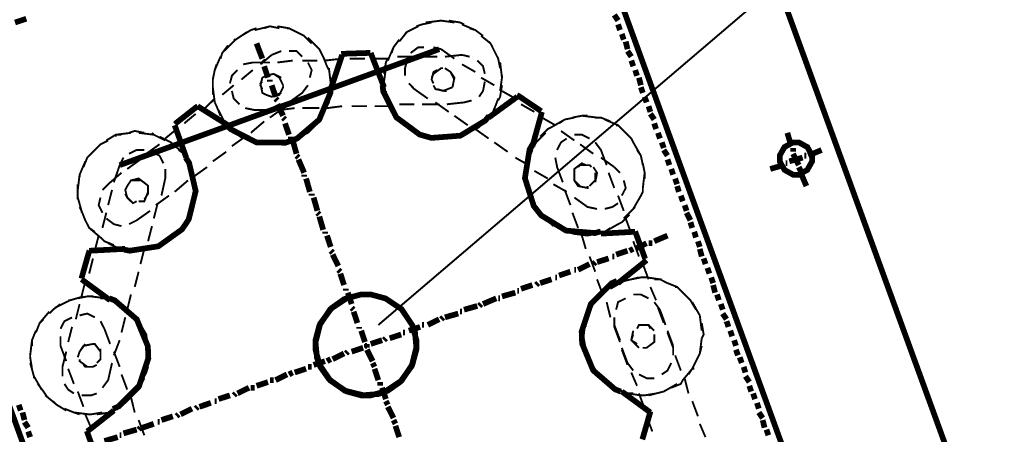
# Model space of a CAD drawing. Extents: x -2.4 to 13.4, y -16 to -5.
# Drawn here: x 1.194 to 2.056, y -8.171 to -7.808 of the extents above; entities that cross this region are included whole.
import ezdxf

# ---------------------------------------------------------------- set-up
doc = ezdxf.new("R2010")
doc.units = 0
doc.header["$MEASUREMENT"] = 0
doc.dimstyles.get("Standard").update_dxf_attribs({"dimtxt": 0.18, "dimasz": 0.18, "dimexe": 0.18, "dimexo": 0.0625, "dimgap": 0.09, "dimtad": 0, "dimtih": 1, "dimtoh": 1, "dimdec": 4, "dimzin": 0, "dimdsep": 46, "dimtxsty": 'Standard', "dimcen": 0.09, "dimadec": 0, "dimazin": 0, "dimtfac": 1, "dimtdec": 4, "dimtofl": 0, "dimtmove": 0, "dimatfit": 3, "dimfxl": 1, "dimtolj": 1, "dimtzin": 0, "dimarcsym": 0})

# ---------------------------------------------------------------- blocks, each defined once
blk = doc.blocks.new('*D4')
at = {"color": 0, "linetype": 'Continuous', "lineweight": -2, "transparency": 16777216}
for p, q in [((1.5941, -7.21839), (0.10371, -7.21839)), ((0.28371, -7.39839), (0.28371, -9.90529)), ((0.28371, -12.77219), (0.28371, -10.26529)), ((0.78448, -12.95219), (0.10371, -12.95219))]:
    blk.add_line(p, q, dxfattribs=at)
at = {"color": 0, "linetype": 'Continuous', "transparency": 16777216}
for points in [[(0.25371, -7.39839), (0.31371, -7.39839), (0.28371, -7.21839)], [(0.25371, -12.77219), (0.31371, -12.77219), (0.28371, -12.95219)]]:
    blk.add_solid(points, dxfattribs=at)
at = {"layer": 'Defpoints', "color": 0, "linetype": 'Continuous', "transparency": 16777216}
for p in [(1.6566, -7.21839), (0.28371, -12.95219), (0.84698, -12.95219)]:
    blk.add_point(p, dxfattribs=at)
at = {"color": 0, "linetype": 'Continuous', "transparency": 16777216, "insert": (0.28371, -10.08529), "char_height": 0.18, "attachment_point": 5}
blk.add_mtext('\\A1;varD', dxfattribs=at)

msp = doc.modelspace()

# ---------------------------------------------------------------- linework, layer by layer
at = {"color": 0}
for points, const_width in [([(3.74199, -12.95219), (1.65538, -7.21884)], 0.005), ([(3.59868, -12.95219), (1.52868, -7.26383)], 0.005), ([(2.93368, -12.95219), (0.94198, -7.47715)], 0.005), ([(2.00698, -7.6505), (1.50868, -8.07551)], 0.00167), ([(1.19038, -7.81048), (1.20028, -7.80718)], 0.005), ([(1.71868, -7.80886), (1.71538, -7.80387)], 0.005), ([(1.40198, -7.81552), (1.39698, -7.81716), (1.38868, -7.8222)], 0.00167), ([(1.41368, -7.81384), (1.40038, -7.81716)], 0.00167), ([(1.42198, -7.81552), (1.41368, -7.81384), (1.40868, -7.81552)], 0.00167), ([(1.43368, -7.81716), (1.43038, -7.81552), (1.42028, -7.81384)], 0.00167), ([(1.44038, -7.82052), (1.43038, -7.81552), (1.42868, -7.81552)], 0.00167), ([(1.54368, -7.81384), (1.53368, -7.81884), (1.53208, -7.82052)], 0.00167), ([(1.55538, -7.81048), (1.54698, -7.81216), (1.54198, -7.81384)], 0.00167), ([(1.56368, -7.80886), (1.55028, -7.81048)], 0.00167), ([(1.57528, -7.81048), (1.56368, -7.80886), (1.56198, -7.80886)], 0.00167), ([(1.58368, -7.81216), (1.58028, -7.81048), (1.57038, -7.80886)], 0.00167), ([(1.59368, -7.81716), (1.58198, -7.81216)], 0.00167), ([(1.60038, -7.8222), (1.59368, -7.81716), (1.58868, -7.81552)], 0.00167), ([(1.72038, -7.81716), (1.71868, -7.81216)], 0.005), ([(1.39368, -7.81884), (1.38368, -7.82551), (1.38198, -7.82551)], 0.00167), ([(1.45028, -7.82881), (1.44368, -7.8222), (1.44038, -7.82052)], 0.00167), ([(1.45698, -7.83387), (1.44698, -7.82383)], 0.00167), ([(1.53698, -7.81716), (1.53368, -7.81884), (1.52698, -7.82719)], 0.00167), ([(1.60868, -7.83219), (1.60698, -7.82881), (1.59868, -7.8222)], 0.00167), ([(1.72368, -7.82551), (1.72198, -7.82052)], 0.005), ([(1.28208, -7.93548), (1.56198, -7.83387)], 0.005), ([(1.37698, -7.83051), (1.37198, -7.83718), (1.37038, -7.84216)], 0.00167), ([(1.38368, -7.82551), (1.37368, -7.8355)], 0.00167), ([(1.40198, -7.82881), (1.40708, -7.84216)], 0.005), ([(1.46198, -7.84384), (1.45698, -7.83387), (1.45528, -7.83219)], 0.00167), ([(1.52198, -7.83219), (1.51698, -7.84384)], 0.00167), ([(1.52698, -7.82551), (1.52198, -7.83219), (1.52038, -7.83718)], 0.00167), ([(1.54868, -7.83219), (1.54368, -7.83219), (1.53698, -7.83718)], 0.00167), ([(1.57528, -7.84216), (1.56368, -7.83387), (1.55698, -7.83219)], 0.00167), ([(1.61198, -7.83886), (1.60698, -7.82881), (1.60528, -7.82719)], 0.00167), ([(1.72698, -7.83387), (1.72538, -7.82719)], 0.005), ([(1.37038, -7.84048), (1.36538, -7.85215)], 0.00167), ([(1.41528, -7.83886), (1.40538, -7.84716)], 0.00167), ([(1.40708, -7.84384), (1.40868, -7.84554)], 0.005), ([(1.42368, -7.8355), (1.41528, -7.83886)], 0.00167), ([(1.44198, -7.84048), (1.43698, -7.8355), (1.43038, -7.8355)], 0.00167), ([(1.46538, -7.85215), (1.46368, -7.84884), (1.46038, -7.84048)], 0.00167), ([(1.47698, -7.84216), (1.46198, -7.84384)], 0.00167), ([(1.47698, -7.83886), (1.46698, -7.86886)], 0.005), ([(1.50168, -7.83723), (1.49948, -7.83718), (1.47828, -7.83788), (1.47618, -7.83809)], 0.005), ([(1.49698, -7.84216), (1.48368, -7.84216)], 0.00167), ([(1.50198, -7.83718), (1.51368, -7.86718)], 0.005), ([(1.51868, -7.84216), (1.50368, -7.84216)], 0.00167), ([(1.51698, -7.84216), (1.51528, -7.84554), (1.51368, -7.85551)], 0.00167), ([(1.53868, -7.84048), (1.52538, -7.84048)], 0.00167), ([(1.56038, -7.84048), (1.54698, -7.84048)], 0.00167), ([(1.58198, -7.83886), (1.56698, -7.84048)], 0.00167), ([(1.58868, -7.84048), (1.58198, -7.83886)], 0.00167), ([(1.61538, -7.85052), (1.61368, -7.84216), (1.61198, -7.83886)], 0.00167), ([(1.73028, -7.84048), (1.72698, -7.8355)], 0.005), ([(1.73198, -7.84884), (1.73028, -7.84384)], 0.005), ([(1.36698, -7.84716), (1.36538, -7.85215), (1.36368, -7.86051)], 0.00167), ([(1.41368, -7.84554), (1.39868, -7.84554), (1.39028, -7.84716)], 0.00167), ([(1.40868, -7.84884), (1.41198, -7.85883)], 0.005), ([(1.43368, -7.84384), (1.42028, -7.84554)], 0.00167), ([(1.45528, -7.84384), (1.44198, -7.84384)], 0.00167), ([(1.44868, -7.85883), (1.45028, -7.85215), (1.44698, -7.84554)], 0.00167), ([(1.46698, -7.86387), (1.46538, -7.85052)], 0.00167), ([(1.51528, -7.85052), (1.51368, -7.86219), (1.51368, -7.86387)], 0.00167), ([(1.53368, -7.84384), (1.53208, -7.85052), (1.53208, -7.85719)], 0.00167), ([(1.56538, -7.85052), (1.56368, -7.85052), (1.55698, -7.85551), (1.55538, -7.85883)], 0.00167), ([(1.57528, -7.86051), (1.57198, -7.85383), (1.56698, -7.85052)], 0.00167), ([(1.59368, -7.85383), (1.58198, -7.84716)], 0.00167), ([(1.60198, -7.85551), (1.60038, -7.84884), (1.59538, -7.84384)], 0.00167), ([(1.61698, -7.85883), (1.61538, -7.84554)], 0.00167), ([(1.73528, -7.85719), (1.73368, -7.85215)], 0.005), ([(1.36368, -7.85883), (1.36368, -7.86718), (1.36368, -7.87386)], 0.00167), ([(1.38528, -7.85215), (1.38038, -7.85719), (1.37868, -7.86387)], 0.00167), ([(1.39868, -7.85215), (1.38868, -7.86051)], 0.00167), ([(1.41038, -7.85719), (1.40708, -7.85883), (1.40538, -7.86549), (1.40708, -7.86886)], 0.00167), ([(1.42368, -7.85883), (1.41698, -7.85551), (1.41038, -7.85719)], 0.00167), ([(1.41368, -7.86051), (1.41368, -7.86219)], 0.005), ([(1.42528, -7.86549), (1.42198, -7.85883), (1.41698, -7.85551)], 0.00167), ([(1.46698, -7.87218), (1.46698, -7.86387), (1.46698, -7.85883)], 0.00167), ([(1.56038, -7.85215), (1.55698, -7.85383), (1.55538, -7.86051), (1.55698, -7.86387)], 0.00167), ([(1.57368, -7.86718), (1.57528, -7.85883), (1.57198, -7.85383)], 0.00167), ([(1.61028, -7.86549), (1.59868, -7.85883)], 0.00167), ([(1.61538, -7.87048), (1.61698, -7.85883), (1.61698, -7.85719)], 0.00167), ([(1.73868, -7.86549), (1.73698, -7.85883)], 0.005), ([(1.36368, -7.86718), (1.36538, -7.88052)], 0.00167), ([(1.38198, -7.86549), (1.37198, -7.87386)], 0.00167), ([(1.37578, -7.90011), (1.37938, -7.90401), (1.40198, -7.91562), (1.42748, -7.91579), (1.43248, -7.914), (1.43748, -7.91215), (1.45688, -7.89566), (1.46668, -7.87218), (1.46698, -7.86691)], 0.005), ([(1.40708, -7.86219), (1.40538, -7.86387), (1.40708, -7.87218), (1.41038, -7.87386)], 0.00167), ([(1.41528, -7.86549), (1.41868, -7.87554)], 0.005), ([(1.41698, -7.87554), (1.42198, -7.87386), (1.42528, -7.86718), (1.42528, -7.86549)], 0.00167), ([(1.43038, -7.88052), (1.44198, -7.87218), (1.44698, -7.86549)], 0.00167), ([(1.51238, -7.86555), (1.51298, -7.87081), (1.52438, -7.89355), (1.54488, -7.90868), (1.55008, -7.91015), (1.55518, -7.91161), (1.58058, -7.90966), (1.60238, -7.89643), (1.60568, -7.8923)], 0.005), ([(1.51368, -7.86219), (1.51528, -7.87554)], 0.00167), ([(1.53538, -7.86387), (1.54028, -7.86886), (1.55198, -7.87716)], 0.00167), ([(1.55698, -7.86549), (1.55868, -7.86886), (1.56698, -7.87048), (1.56868, -7.87048)], 0.00167), ([(1.56038, -7.86886), (1.56538, -7.87048), (1.57368, -7.86718)], 0.00167), ([(1.59698, -7.87554), (1.60038, -7.87048), (1.60198, -7.86219)], 0.00167), ([(1.61368, -7.87884), (1.61538, -7.87554), (1.61698, -7.86549)], 0.00167), ([(1.74038, -7.87218), (1.73868, -7.86718)], 0.005), ([(1.38038, -7.87048), (1.38198, -7.87716), (1.38698, -7.88215)], 0.00167), ([(1.41038, -7.87386), (1.41528, -7.87554), (1.42368, -7.87218)], 0.00167), ([(1.41868, -7.87716), (1.42028, -7.87884)], 0.005), ([(1.46368, -7.88383), (1.46538, -7.88052), (1.46698, -7.87048)], 0.00167), ([(1.51528, -7.87048), (1.51698, -7.87884), (1.51868, -7.88383)], 0.00167), ([(1.63038, -7.87554), (1.60528, -7.89381)], 0.005), ([(1.62868, -7.87716), (1.61698, -7.87048)], 0.00167), ([(1.65128, -7.88829), (1.64958, -7.88698), (1.63188, -7.87509), (1.63008, -7.87401)], 0.005), ([(1.74368, -7.88052), (1.74198, -7.87554)], 0.005), ([(1.35058, -7.88383), (1.34878, -7.88502), (1.33208, -7.89811), (1.33048, -7.89951)], 0.005), ([(1.35038, -7.88383), (1.37698, -7.9005)], 0.005), ([(1.36538, -7.87716), (1.35528, -7.8872)], 0.00167), ([(1.36538, -7.88052), (1.36698, -7.88383), (1.37038, -7.89219)], 0.00167), ([(1.42028, -7.88215), (1.42528, -7.89219)], 0.005), ([(1.46038, -7.89051), (1.46538, -7.88052), (1.46538, -7.87884)], 0.00167), ([(1.46368, -7.88551), (1.47698, -7.88383)], 0.00167), ([(1.48528, -7.88383), (1.49868, -7.88383)], 0.00167), ([(1.50538, -7.88383), (1.52038, -7.88383)], 0.00167), ([(1.51868, -7.88215), (1.52368, -7.89219), (1.52538, -7.89381)], 0.00167), ([(1.52698, -7.88215), (1.54028, -7.88215)], 0.00167), ([(1.54698, -7.88215), (1.56198, -7.88215)], 0.00167), ([(1.55868, -7.88052), (1.57038, -7.88883)], 0.00167), ([(1.56868, -7.88215), (1.58368, -7.88052), (1.59038, -7.87884)], 0.00167), ([(1.60868, -7.89051), (1.61368, -7.87716)], 0.00167), ([(1.64538, -7.88883), (1.63368, -7.88215)], 0.00167), ([(1.74698, -7.88883), (1.74538, -7.88383)], 0.005), ([(1.34868, -7.89051), (1.33868, -7.89886)], 0.00167), ([(1.36868, -7.8872), (1.37368, -7.89718), (1.37538, -7.89886)], 0.00167), ([(1.39198, -7.88551), (1.40038, -7.8872), (1.41528, -7.8872)], 0.00167), ([(1.41368, -7.89381), (1.42528, -7.88551)], 0.00167), ([(1.42198, -7.8872), (1.43538, -7.88551)], 0.00167), ([(1.42528, -7.89381), (1.42698, -7.89549)], 0.005), ([(1.44198, -7.88551), (1.45698, -7.88551)], 0.00167), ([(1.45368, -7.9005), (1.45868, -7.89549), (1.46038, -7.89051)], 0.00167), ([(1.52198, -7.88883), (1.52368, -7.89219), (1.53038, -7.89886)], 0.00167), ([(1.57528, -7.89219), (1.58698, -7.9005)], 0.00167), ([(1.60368, -7.89549), (1.60868, -7.89051), (1.61028, -7.88551)], 0.00167), ([(1.65198, -7.88883), (1.64368, -7.91883)], 0.005), ([(1.66368, -7.9005), (1.65198, -7.89381)], 0.00167), ([(1.68038, -7.89381), (1.67198, -7.89549), (1.66698, -7.89886)], 0.00167), ([(1.69198, -7.89219), (1.68698, -7.89219), (1.67868, -7.89381)], 0.00167), ([(1.70028, -7.89381), (1.68698, -7.89219)], 0.00167), ([(1.71198, -7.89718), (1.70368, -7.89381), (1.69868, -7.89381)], 0.00167), ([(1.75038, -7.89549), (1.74698, -7.89051)], 0.005), ([(1.33028, -7.9005), (1.34038, -7.92887)], 0.005), ([(1.37368, -7.89718), (1.38368, -7.90716)], 0.00167), ([(1.39698, -7.90716), (1.40868, -7.89718)], 0.00167), ([(1.42698, -7.89886), (1.43038, -7.90884)], 0.005), ([(1.44698, -7.90716), (1.45698, -7.89718)], 0.00167), ([(1.53038, -7.89886), (1.53538, -7.90386), (1.54028, -7.90554)], 0.00167), ([(1.58698, -7.90716), (1.59698, -7.90218), (1.59868, -7.9005)], 0.00167), ([(1.59368, -7.90386), (1.59698, -7.90218), (1.60368, -7.89549)], 0.00167), ([(1.66038, -7.90218), (1.65708, -7.90386), (1.65038, -7.91052)], 0.00167), ([(1.67198, -7.89549), (1.66038, -7.90218)], 0.00167), ([(1.71868, -7.9005), (1.70698, -7.89549)], 0.00167), ([(1.72698, -7.90884), (1.71868, -7.9005), (1.71698, -7.9005)], 0.00167), ([(1.75198, -7.90386), (1.75038, -7.89886)], 0.005), ([(1.28368, -7.90884), (1.27868, -7.90884), (1.27038, -7.91384)], 0.00167), ([(1.29198, -7.90716), (1.27868, -7.90884), (1.27868, -7.91052)], 0.00167), ([(1.30368, -7.90716), (1.29528, -7.90554), (1.29028, -7.90716)], 0.00167), ([(1.31198, -7.90884), (1.29868, -7.90716)], 0.00167), ([(1.32198, -7.91384), (1.31198, -7.90884), (1.31038, -7.90716)], 0.00167), ([(1.32868, -7.9172), (1.32698, -7.91552), (1.31698, -7.91052)], 0.00167), ([(1.33198, -7.90386), (1.32198, -7.91215)], 0.00167), ([(1.38038, -7.90386), (1.38528, -7.90884), (1.39028, -7.91215)], 0.00167), ([(1.38038, -7.91883), (1.39198, -7.91052)], 0.00167), ([(1.39028, -7.91052), (1.40038, -7.91552), (1.40198, -7.91552)], 0.00167), ([(1.42868, -7.91552), (1.43368, -7.91552), (1.44198, -7.91052)], 0.00167), ([(1.43198, -7.91052), (1.43198, -7.91215)], 0.005), ([(1.43698, -7.91215), (1.44698, -7.90716), (1.44868, -7.90554)], 0.00167), ([(1.53538, -7.90386), (1.54868, -7.90884)], 0.00167), ([(1.54698, -7.90884), (1.55028, -7.91052), (1.56038, -7.91215)], 0.00167), ([(1.55538, -7.91052), (1.56698, -7.91215), (1.56868, -7.91215)], 0.00167), ([(1.56698, -7.91215), (1.58028, -7.91052)], 0.00167), ([(1.57528, -7.91052), (1.58368, -7.90884), (1.58698, -7.90716)], 0.00167), ([(1.59368, -7.90386), (1.60528, -7.91215)], 0.00167), ([(1.65538, -7.90716), (1.64698, -7.91552), (1.64538, -7.9172)], 0.00167), ([(1.68038, -7.91384), (1.66868, -7.90554)], 0.00167), ([(1.69368, -7.91215), (1.68698, -7.90884), (1.68038, -7.90884)], 0.00167), ([(1.73198, -7.91552), (1.73028, -7.91215), (1.72368, -7.90554)], 0.00167), ([(1.75538, -7.91215), (1.75368, -7.90716)], 0.005), ([(1.87038, -7.91883), (1.86698, -7.90716)], 0.005), ([(1.26528, -7.9172), (1.25538, -7.92718)], 0.00167), ([(1.27198, -7.91384), (1.26528, -7.9172), (1.26198, -7.92051)], 0.00167), ([(1.31698, -7.9172), (1.30538, -7.9255)], 0.00167), ([(1.33868, -7.9255), (1.32868, -7.9172)], 0.00167), ([(1.39698, -7.91384), (1.40038, -7.91552), (1.41038, -7.9172)], 0.00167), ([(1.40868, -7.9172), (1.41698, -7.9172), (1.42198, -7.9172)], 0.00167), ([(1.41698, -7.9172), (1.43038, -7.91552)], 0.00167), ([(1.43368, -7.91384), (1.43698, -7.9255)], 0.005), ([(1.61028, -7.91552), (1.62198, -7.92381)], 0.00167), ([(1.64388, -7.91709), (1.64118, -7.9217), (1.63708, -7.94687), (1.64478, -7.97113), (1.64808, -7.97536), (1.65138, -7.97954), (1.67308, -7.99283), (1.69838, -7.99499), (1.70358, -7.99359)], 0.005), ([(1.64698, -7.91552), (1.64028, -7.92718)], 0.00167), ([(1.67368, -7.91215), (1.66868, -7.91552), (1.66528, -7.92219)], 0.00167), ([(1.69698, -7.9255), (1.68538, -7.9172)], 0.00167), ([(1.70868, -7.93548), (1.70368, -7.92219), (1.69868, -7.91552)], 0.00167), ([(1.73868, -7.92718), (1.73198, -7.91552)], 0.00167), ([(1.75868, -7.92051), (1.75698, -7.91552)], 0.005), ([(1.87198, -7.92381), (1.87198, -7.92051)], 0.005), ([(1.25698, -7.9255), (1.25368, -7.92887), (1.25038, -7.93716)], 0.00167), ([(1.28568, -8.00943), (1.29088, -8.01047), (1.31598, -8.00661), (1.33668, -7.99175), (1.33968, -7.98734), (1.34258, -7.98295), (1.34868, -7.95822), (1.34288, -7.93337), (1.33988, -7.92897)], 0.005), ([(1.30368, -7.92219), (1.29698, -7.92219), (1.29028, -7.9255)], 0.00167), ([(1.32038, -7.93386), (1.31698, -7.92718), (1.31038, -7.92381)], 0.00167), ([(1.34198, -7.93386), (1.33868, -7.9255), (1.33368, -7.92219)], 0.00167), ([(1.36368, -7.93218), (1.37538, -7.92381)], 0.00167), ([(1.43698, -7.92718), (1.43868, -7.92887)], 0.005), ([(1.64368, -7.92219), (1.64028, -7.93049), (1.63868, -7.93548)], 0.00167), ([(1.74038, -7.93548), (1.73868, -7.92718), (1.73528, -7.92219)], 0.00167), ([(1.76198, -7.92718), (1.75868, -7.92219)], 0.005), ([(1.88038, -7.92887), (1.86868, -7.93218)], 0.005), ([(1.87698, -7.93548), (1.87198, -7.9255)], 0.005), ([(1.88368, -7.92718), (1.88198, -7.92718)], 0.005), ([(1.89698, -7.92219), (1.88528, -7.92718)], 0.005), ([(1.25198, -7.93218), (1.24698, -7.94384), (1.24698, -7.94552)], 0.00167), ([(1.28208, -7.93548), (1.27698, -7.95051)], 0.00167), ([(1.28538, -7.92887), (1.28208, -7.93548)], 0.00167), ([(1.30028, -7.93049), (1.28868, -7.93884)], 0.00167), ([(1.34698, -7.94384), (1.34538, -7.94052), (1.34198, -7.93218)], 0.00167), ([(1.43868, -7.93049), (1.44368, -7.94216)], 0.005), ([(1.62868, -7.92887), (1.64028, -7.93548)], 0.00167), ([(1.63868, -7.93386), (1.63698, -7.9472)], 0.00167), ([(1.66368, -7.92887), (1.66528, -7.93716), (1.67028, -7.95051)], 0.00167), ([(1.69038, -7.93548), (1.68698, -7.93386), (1.68038, -7.93884), (1.68038, -7.94216)], 0.00167), ([(1.69538, -7.93716), (1.69368, -7.93548), (1.68538, -7.93548), (1.68368, -7.93716)], 0.00167), ([(1.71538, -7.93716), (1.70368, -7.92887)], 0.00167), ([(1.74198, -7.9472), (1.74198, -7.94216), (1.74038, -7.93386)], 0.00167), ([(1.76368, -7.93548), (1.76198, -7.93049)], 0.005), ([(1.86368, -7.93548), (1.85198, -7.93884)], 0.005), ([(1.86698, -7.93386), (1.86538, -7.93386)], 0.005), ([(1.87868, -7.94052), (1.87698, -7.93716)], 0.005), ([(1.24698, -7.94384), (1.24538, -7.95719)], 0.00167), ([(1.28368, -7.94216), (1.27198, -7.95219), (1.26698, -7.95719)], 0.00167), ([(1.31868, -7.96218), (1.32198, -7.9472), (1.32198, -7.93884)], 0.00167), ([(1.34868, -7.95219), (1.34538, -7.94052), (1.34538, -7.93884)], 0.00167), ([(1.34698, -7.94552), (1.35868, -7.93716)], 0.00167), ([(1.44368, -7.94384), (1.44368, -7.94552)], 0.005), ([(1.44538, -7.9472), (1.44868, -7.95887)], 0.005), ([(1.63868, -7.94216), (1.63698, -7.9472), (1.63868, -7.95551)], 0.00167), ([(1.64538, -7.94052), (1.65708, -7.9472)], 0.00167), ([(1.68038, -7.94216), (1.68038, -7.94883), (1.68538, -7.95381)], 0.00167), ([(1.69368, -7.95381), (1.69868, -7.94883), (1.69868, -7.94216)], 0.00167), ([(1.69868, -7.95051), (1.70028, -7.94216), (1.69698, -7.93716)], 0.00167), ([(1.71538, -7.95551), (1.71038, -7.94216)], 0.00167), ([(1.72038, -7.94216), (1.71538, -7.93716)], 0.00167), ([(1.74038, -7.95551), (1.74198, -7.94216)], 0.00167), ([(1.76698, -7.94384), (1.76528, -7.93884)], 0.005), ([(1.77038, -7.95219), (1.76868, -7.9472)], 0.005), ([(1.88368, -7.95381), (1.87868, -7.94216)], 0.005), ([(1.24538, -7.95219), (1.24538, -7.9605), (1.24538, -7.96548)], 0.00167), ([(1.28868, -7.95381), (1.28698, -7.95719), (1.28868, -7.96386), (1.29198, -7.96716)], 0.00167), ([(1.30028, -7.94883), (1.29198, -7.94883), (1.28868, -7.95381)], 0.00167), ([(1.30538, -7.95219), (1.29868, -7.9472), (1.29198, -7.94883)], 0.00167), ([(1.30368, -7.96548), (1.30698, -7.9605), (1.30698, -7.95381), (1.30538, -7.95219)], 0.00167), ([(1.33028, -7.95887), (1.34198, -7.94883)], 0.00167), ([(1.34868, -7.96386), (1.34868, -7.95719), (1.34868, -7.95051)], 0.00167), ([(1.63868, -7.95381), (1.64028, -7.96218), (1.64368, -7.96716)], 0.00167), ([(1.66198, -7.95219), (1.67368, -7.95887)], 0.00167), ([(1.68038, -7.94883), (1.68368, -7.95381), (1.69198, -7.95551), (1.69198, -7.95381)], 0.00167), ([(1.72198, -7.96218), (1.72538, -7.95551), (1.72368, -7.94883)], 0.00167), ([(1.73698, -7.96548), (1.74038, -7.95887), (1.74038, -7.95381)], 0.00167), ([(1.77198, -7.95887), (1.77038, -7.95381)], 0.005), ([(1.27538, -7.95719), (1.27198, -7.97054)], 0.00167), ([(1.28698, -7.9605), (1.28868, -7.96386), (1.29368, -7.96884), (1.29698, -7.96716)], 0.00167), ([(1.29868, -7.96716), (1.30368, -7.96716), (1.30698, -7.95887)], 0.00167), ([(1.31368, -7.97054), (1.32528, -7.96218)], 0.00167), ([(1.34698, -7.97216), (1.34868, -7.95887)], 0.00167), ([(1.45028, -7.9605), (1.45028, -7.96218)], 0.005), ([(1.45198, -7.96386), (1.45528, -7.97552)], 0.005), ([(1.64028, -7.96218), (1.64698, -7.97384)], 0.00167), ([(1.67198, -7.95719), (1.67698, -7.97054)], 0.00167), ([(1.72368, -7.97552), (1.71868, -7.96218)], 0.00167), ([(1.73198, -7.97384), (1.73868, -7.96218)], 0.00167), ([(1.77538, -7.96716), (1.77368, -7.96218)], 0.005), ([(1.24538, -7.96386), (1.24868, -7.97552), (1.24868, -7.97715)], 0.00167), ([(1.26528, -7.96386), (1.26368, -7.97054), (1.26698, -7.97715)], 0.00167), ([(1.31198, -7.98219), (1.31538, -7.96884)], 0.00167), ([(1.34198, -7.98383), (1.34698, -7.97216), (1.34698, -7.97054)], 0.00167), ([(1.68038, -7.96386), (1.69198, -7.97216), (1.70028, -7.97384)], 0.00167), ([(1.70698, -7.97384), (1.71368, -7.97216), (1.71868, -7.96884)], 0.00167), ([(1.77868, -7.97552), (1.77698, -7.97054)], 0.005), ([(1.24698, -7.97216), (1.24868, -7.97552), (1.25198, -7.98383)], 0.00167), ([(1.27038, -7.97715), (1.26698, -7.99049)], 0.00167), ([(1.29028, -7.98719), (1.29698, -7.98383), (1.30868, -7.97552)], 0.00167), ([(1.33698, -7.99049), (1.34038, -7.98719), (1.34368, -7.97883)], 0.00167), ([(1.45528, -7.97715), (1.45698, -7.97883)], 0.005), ([(1.45698, -7.98051), (1.46038, -7.99218)], 0.005), ([(1.64698, -7.97384), (1.64868, -7.97715), (1.65538, -7.98383)], 0.00167), ([(1.65198, -7.97883), (1.66038, -7.98719), (1.66198, -7.98887)], 0.00167), ([(1.67868, -7.97715), (1.68368, -7.99049)], 0.00167), ([(1.71868, -7.98719), (1.72198, -7.98551), (1.72868, -7.97883)], 0.00167), ([(1.72368, -7.98219), (1.73198, -7.97384), (1.73368, -7.97216)], 0.00167), ([(1.78208, -7.98383), (1.77868, -7.97715)], 0.005), ([(1.25198, -7.98383), (1.25538, -7.99049), (1.26028, -7.99386)], 0.00167), ([(1.27038, -7.98219), (1.27698, -7.98719), (1.28368, -7.98887)], 0.00167), ([(1.66038, -7.98719), (1.67198, -7.99386)], 0.00167), ([(1.70698, -7.99386), (1.71868, -7.98719)], 0.00167), ([(1.73028, -7.99548), (1.72538, -7.98219)], 0.00167), ([(1.78368, -7.99049), (1.78208, -7.98551)], 0.005), ([(1.25538, -7.99049), (1.26528, -7.99886)], 0.00167), ([(1.26368, -7.99718), (1.26028, -8.01051)], 0.00167), ([(1.30698, -8.00216), (1.31038, -7.98887)], 0.00167), ([(1.32198, -8.00384), (1.32868, -7.99886), (1.33368, -7.99548)], 0.00167), ([(1.32868, -7.99886), (1.33868, -7.98887)], 0.00167), ([(1.46198, -7.99386), (1.46198, -7.99548)], 0.005), ([(1.46368, -7.99718), (1.46698, -8.00715)], 0.005), ([(1.66868, -7.99049), (1.67528, -7.99386), (1.68038, -7.99548)], 0.00167), ([(1.67868, -7.99548), (1.69198, -7.99718)], 0.00167), ([(1.68698, -7.99548), (1.69198, -7.99718), (1.70028, -7.99548)], 0.00167), ([(1.68698, -7.99718), (1.69038, -8.00883)], 0.00167), ([(1.69868, -7.99548), (1.70698, -7.99386), (1.71198, -7.99049)], 0.00167), ([(1.73368, -7.99386), (1.70368, -7.99548)], 0.005), ([(1.74228, -8.01756), (1.74168, -8.01551), (1.73438, -7.99554), (1.73358, -7.99359)], 0.005), ([(1.75038, -8.00216), (1.76198, -7.99718)], 0.005), ([(1.78698, -7.99886), (1.78538, -7.99386)], 0.005), ([(1.26528, -7.99886), (1.26868, -8.00216), (1.27698, -8.00552)], 0.00167), ([(1.27198, -8.00384), (1.28208, -8.00883), (1.28368, -8.00883)], 0.00167), ([(1.31038, -8.00715), (1.31538, -8.00715), (1.32368, -8.00216)], 0.00167), ([(1.73698, -8.01551), (1.73198, -8.00216)], 0.00167), ([(1.73368, -8.00883), (1.74368, -8.00384)], 0.005), ([(1.74538, -8.00384), (1.74868, -8.00384)], 0.005), ([(1.79028, -8.00715), (1.78868, -8.00216)], 0.005), ([(1.25568, -8.0103), (1.25498, -8.0123), (1.24918, -8.0327), (1.24868, -8.03481)], 0.005), ([(1.25568, -8.0103), (1.25498, -8.0123), (1.24918, -8.0327), (1.24868, -8.03481)], 0.005), ([(1.25538, -8.01051), (1.28698, -8.00883)], 0.005), ([(1.25538, -8.01051), (1.28698, -8.00883)], 0.005), ([(1.28208, -8.00883), (1.29698, -8.01051)], 0.00167), ([(1.29028, -8.00883), (1.29868, -8.01051), (1.30368, -8.00883)], 0.00167), ([(1.30028, -8.02218), (1.30368, -8.00883)], 0.00167), ([(1.30368, -8.00883), (1.31538, -8.00715)], 0.00167), ([(1.46698, -8.01051), (1.46868, -8.0122)], 0.005), ([(1.46868, -8.01383), (1.47368, -8.02386)], 0.005), ([(1.71368, -8.01551), (1.71538, -8.01551)], 0.005), ([(1.71698, -8.01383), (1.72698, -8.01051)], 0.005), ([(1.72868, -8.01051), (1.73198, -8.00883)], 0.005), ([(1.79198, -8.01551), (1.79028, -8.00883)], 0.005), ([(1.25868, -8.01719), (1.25538, -8.03054)], 0.00167), ([(1.68368, -8.02718), (1.69368, -8.02218)], 0.005), ([(1.69368, -8.01551), (1.69868, -8.02886)], 0.00167), ([(1.69698, -8.02218), (1.69868, -8.02049)], 0.005), ([(1.70028, -8.02049), (1.71038, -8.01719)], 0.005), ([(1.74368, -8.01881), (1.71868, -8.03884)], 0.005), ([(1.74538, -8.03552), (1.74038, -8.02218)], 0.00167), ([(1.79528, -8.02218), (1.79368, -8.01719)], 0.005), ([(1.29528, -8.0422), (1.29868, -8.02886)], 0.00167), ([(1.47368, -8.02718), (1.47538, -8.02886)], 0.005), ([(1.47538, -8.03054), (1.47868, -8.04052)], 0.005), ([(1.66698, -8.03216), (1.67698, -8.02886)], 0.005), ([(1.68038, -8.02718), (1.68198, -8.02718)], 0.005), ([(1.79868, -8.03054), (1.79698, -8.0255)], 0.005), ([(1.24868, -8.03552), (1.27368, -8.05387)], 0.005), ([(1.24868, -8.03552), (1.27368, -8.05387)], 0.005), ([(1.25198, -8.03715), (1.24868, -8.0505)], 0.00167), ([(1.63368, -8.04383), (1.64368, -8.04052)], 0.005), ([(1.64698, -8.04052), (1.64868, -8.03884)], 0.005), ([(1.65038, -8.03884), (1.66038, -8.03552)], 0.005), ([(1.66368, -8.03384), (1.66528, -8.03384)], 0.005), ([(1.71778, -8.03688), (1.71288, -8.03905), (1.69488, -8.05701), (1.68678, -8.0812), (1.68698, -8.08652), (1.68718, -8.09179), (1.69688, -8.11533), (1.71618, -8.13199), (1.72118, -8.13388)], 0.005), ([(1.70028, -8.03552), (1.70528, -8.04881)], 0.00167), ([(1.72368, -8.03715), (1.71198, -8.04383)], 0.00167), ([(1.72368, -8.03715), (1.73698, -8.03384)], 0.00167), ([(1.74368, -8.03384), (1.73868, -8.03384), (1.73028, -8.03552)], 0.00167), ([(1.74368, -8.03384), (1.75538, -8.03552), (1.75698, -8.03552)], 0.00167), ([(1.76198, -8.03884), (1.75538, -8.03552), (1.75038, -8.03552)], 0.00167), ([(1.76198, -8.03884), (1.77038, -8.0422), (1.77368, -8.04551)], 0.00167), ([(1.80198, -8.03884), (1.80028, -8.03384)], 0.005), ([(1.80368, -8.04719), (1.80198, -8.04052)], 0.005), ([(1.28868, -8.06216), (1.29198, -8.04881)], 0.00167), ([(1.48028, -8.04383), (1.48028, -8.04551)], 0.005), ([(1.48198, -8.04719), (1.48528, -8.05718)], 0.005), ([(1.61698, -8.0505), (1.62868, -8.04719)], 0.005), ([(1.63038, -8.04551), (1.63198, -8.04551)], 0.005), ([(1.70528, -8.04719), (1.69698, -8.05718)], 0.00167), ([(1.70528, -8.04719), (1.70868, -8.04383), (1.71698, -8.04052)], 0.00167), ([(1.73198, -8.04881), (1.73868, -8.04881), (1.74538, -8.05218)], 0.00167), ([(1.75198, -8.05387), (1.74698, -8.0422)], 0.00167), ([(1.77868, -8.0505), (1.77038, -8.0422), (1.76868, -8.0422)], 0.00167), ([(1.80698, -8.05387), (1.80538, -8.04881)], 0.005), ([(1.23028, -8.05718), (1.22368, -8.06216), (1.22038, -8.06552)], 0.00167), ([(1.23868, -8.05387), (1.22538, -8.06048)], 0.00167), ([(1.25038, -8.0505), (1.23868, -8.05387), (1.23698, -8.05387)], 0.00167), ([(1.24698, -8.05718), (1.24368, -8.07052)], 0.00167), ([(1.25868, -8.0505), (1.25368, -8.0505), (1.24538, -8.05218)], 0.00167), ([(1.27038, -8.05218), (1.25698, -8.0505)], 0.00167), ([(1.27698, -8.05549), (1.27038, -8.05218), (1.26528, -8.05218)], 0.00167), ([(1.27618, -8.14913), (1.28108, -8.14691), (1.29908, -8.12895), (1.30718, -8.10481), (1.30698, -8.0995), (1.30678, -8.09418), (1.29708, -8.07063), (1.27778, -8.05397), (1.27288, -8.05213)], 0.005), ([(1.27618, -8.14913), (1.28108, -8.14691), (1.29908, -8.12895), (1.30718, -8.10481), (1.30698, -8.0995), (1.30678, -8.09418), (1.29708, -8.07063), (1.27778, -8.05397), (1.27288, -8.05213)], 0.005), ([(1.28868, -8.06216), (1.28538, -8.05886), (1.27698, -8.05549)], 0.00167), ([(1.48268, -8.05154), (1.47868, -8.05294), (1.46778, -8.06065), (1.45778, -8.07431), (1.45368, -8.09076), (1.45488, -8.10405), (1.45638, -8.10812), (1.45778, -8.11213), (1.46548, -8.12304), (1.47918, -8.13302), (1.49558, -8.13709), (1.50888, -8.13601), (1.51298, -8.13454), (1.51698, -8.13308), (1.52788, -8.12537), (1.53788, -8.11165), (1.54198, -8.0952), (1.54078, -8.08191), (1.53938, -8.0779)], 0.005), ([(1.58368, -8.06216), (1.59538, -8.05886)], 0.005), ([(1.59698, -8.05886), (1.59868, -8.05718)], 0.005), ([(1.60038, -8.05718), (1.61198, -8.05218)], 0.005), ([(1.61368, -8.05218), (1.61538, -8.05218)], 0.005), ([(1.69368, -8.06384), (1.69698, -8.05718), (1.70198, -8.05218)], 0.00167), ([(1.70868, -8.05549), (1.71198, -8.06884)], 0.00167), ([(1.71698, -8.06216), (1.71868, -8.05549), (1.72538, -8.05218)], 0.00167), ([(1.75038, -8.05549), (1.75538, -8.06216)], 0.00167), ([(1.77868, -8.0505), (1.78208, -8.05387), (1.78698, -8.06216)], 0.00167), ([(1.79028, -8.06716), (1.78368, -8.05549)], 0.00167), ([(1.81038, -8.06216), (1.80868, -8.05718)], 0.005), ([(1.22038, -8.06384), (1.21198, -8.07383)], 0.00167), ([(1.26028, -8.06884), (1.25368, -8.06552), (1.24698, -8.06716)], 0.00167), ([(1.29368, -8.06716), (1.28538, -8.05886), (1.28368, -8.05886)], 0.00167), ([(1.48528, -8.06048), (1.48698, -8.06216)], 0.005), ([(1.48698, -8.06384), (1.49038, -8.07383)], 0.005), ([(1.56698, -8.06884), (1.57868, -8.06552)], 0.005), ([(1.58028, -8.06384), (1.58198, -8.06384)], 0.005), ([(1.69368, -8.06384), (1.69038, -8.07052), (1.69038, -8.07719)], 0.00167), ([(1.75868, -8.07383), (1.75368, -8.06048)], 0.00167), ([(1.75538, -8.06216), (1.76028, -8.07551)], 0.00167), ([(1.81368, -8.07052), (1.81038, -8.06552)], 0.005), ([(1.21538, -8.07052), (1.21198, -8.07383), (1.20868, -8.08219)], 0.00167), ([(1.24038, -8.06884), (1.23368, -8.0722), (1.23028, -8.07881)], 0.00167), ([(1.27368, -8.09216), (1.26868, -8.07881), (1.26528, -8.0722)], 0.00167), ([(1.28368, -8.08219), (1.28698, -8.06884)], 0.00167), ([(1.30028, -8.07719), (1.29698, -8.07052), (1.29368, -8.06716)], 0.00167), ([(1.30538, -8.08387), (1.29868, -8.0722)], 0.00167), ([(1.54698, -8.07551), (1.54868, -8.07551)], 0.005), ([(1.55198, -8.07551), (1.56198, -8.07052)], 0.005), ([(1.56368, -8.07052), (1.56538, -8.06884)], 0.005), ([(1.68868, -8.08387), (1.69038, -8.07052), (1.69198, -8.07052)], 0.00167), ([(1.72038, -8.09048), (1.71538, -8.07719), (1.71538, -8.06884)], 0.00167), ([(1.79028, -8.06716), (1.79198, -8.08051)], 0.00167), ([(1.79198, -8.08718), (1.79368, -8.08387), (1.79198, -8.07383)], 0.00167), ([(1.81538, -8.07719), (1.81368, -8.0722)], 0.005), ([(1.20868, -8.08051), (1.20528, -8.08886), (1.20528, -8.09384)], 0.00167), ([(1.24038, -8.07719), (1.23698, -8.09048)], 0.00167), ([(1.49198, -8.07719), (1.49198, -8.07881)], 0.005), ([(1.49368, -8.08051), (1.49698, -8.09048)], 0.005), ([(1.51868, -8.08718), (1.52868, -8.08387)], 0.005), ([(1.53038, -8.08219), (1.53208, -8.08219)], 0.005), ([(1.53538, -8.08051), (1.54528, -8.07719)], 0.005), ([(1.71538, -8.07551), (1.72038, -8.08886)], 0.00167), ([(1.73528, -8.09216), (1.73028, -8.08886), (1.73198, -8.08051)], 0.00167), ([(1.74698, -8.07881), (1.74538, -8.07551), (1.73698, -8.07551), (1.73528, -8.07881)], 0.00167), ([(1.73698, -8.07551), (1.74538, -8.07551), (1.75038, -8.08051)], 0.00167), ([(1.76698, -8.09384), (1.76198, -8.08051)], 0.00167), ([(1.76198, -8.08219), (1.76698, -8.09554)], 0.00167), ([(1.81868, -8.0855), (1.81698, -8.08051)], 0.005), ([(1.20528, -8.08886), (1.20368, -8.10215)], 0.00167), ([(1.23028, -8.0855), (1.23028, -8.09384)], 0.00167), ([(1.25198, -8.09216), (1.24698, -8.09884), (1.24538, -8.10383)], 0.00167), ([(1.25868, -8.09216), (1.25038, -8.09384), (1.24698, -8.09884)], 0.00167), ([(1.26528, -8.10383), (1.26528, -8.09884), (1.26028, -8.09216), (1.25868, -8.09216)], 0.00167), ([(1.27698, -8.10215), (1.28208, -8.08886)], 0.00167), ([(1.30698, -8.09716), (1.30538, -8.08387), (1.30368, -8.08387)], 0.00167), ([(1.30698, -8.10551), (1.30698, -8.10052), (1.30538, -8.09048)], 0.00167), ([(1.49698, -8.09384), (1.49868, -8.09384)], 0.005), ([(1.49868, -8.09216), (1.49868, -8.09554)], 0.005), ([(1.50198, -8.09216), (1.51198, -8.08886)], 0.005), ([(1.51368, -8.08886), (1.51528, -8.08718)], 0.005), ([(1.68868, -8.08387), (1.68868, -8.08718), (1.69038, -8.09716)], 0.00167), ([(1.69198, -8.10383), (1.68868, -8.09048)], 0.00167), ([(1.73198, -8.08387), (1.73028, -8.08886), (1.73698, -8.09554)], 0.00167), ([(1.75038, -8.08718), (1.75038, -8.09048), (1.74368, -8.09554), (1.74038, -8.09554)], 0.00167), ([(1.74368, -8.09554), (1.75038, -8.09048), (1.75038, -8.08387)], 0.00167), ([(1.79198, -8.08718), (1.79028, -8.10052)], 0.00167), ([(1.82198, -8.09384), (1.82038, -8.08886)], 0.005), ([(1.20368, -8.10052), (1.20368, -8.10383), (1.20528, -8.11387)], 0.00167), ([(1.23028, -8.09384), (1.23528, -8.10719)], 0.00167), ([(1.23528, -8.09884), (1.23198, -8.11219), (1.23198, -8.12048)], 0.00167), ([(1.26198, -8.10883), (1.26528, -8.10551), (1.26528, -8.09716), (1.26368, -8.09716)], 0.00167), ([(1.28208, -8.11219), (1.27698, -8.09884)], 0.00167), ([(1.46868, -8.10551), (1.47868, -8.10052)], 0.005), ([(1.48028, -8.10052), (1.48198, -8.09884)], 0.005), ([(1.48528, -8.09884), (1.49538, -8.09554)], 0.005), ([(1.49868, -8.09716), (1.50368, -8.10719)], 0.005), ([(1.72198, -8.09554), (1.72698, -8.10883), (1.73198, -8.11549)], 0.00167), ([(1.72698, -8.11051), (1.72198, -8.09716)], 0.00167), ([(1.76698, -8.10215), (1.76698, -8.09384)], 0.00167), ([(1.78698, -8.10719), (1.79028, -8.10052), (1.79198, -8.09384)], 0.00167), ([(1.82368, -8.10215), (1.82198, -8.09716)], 0.005), ([(1.20368, -8.10883), (1.20698, -8.12048), (1.20698, -8.12218)], 0.00167), ([(1.24698, -8.10551), (1.24698, -8.10719), (1.25368, -8.11219), (1.25698, -8.11219)], 0.00167), ([(1.26698, -8.13052), (1.27198, -8.12386), (1.27538, -8.10883)], 0.00167), ([(1.30538, -8.11718), (1.30698, -8.10383)], 0.00167), ([(1.45198, -8.11051), (1.46198, -8.10719)], 0.005), ([(1.46368, -8.10719), (1.46698, -8.10551)], 0.005), ([(1.50368, -8.10883), (1.50538, -8.11219)], 0.005), ([(1.69198, -8.10383), (1.69868, -8.11549)], 0.00167), ([(1.70198, -8.12048), (1.70028, -8.11718), (1.69538, -8.10883)], 0.00167), ([(1.75698, -8.11886), (1.76198, -8.11549), (1.76528, -8.10883)], 0.00167), ([(1.76868, -8.10215), (1.77368, -8.11549)], 0.00167), ([(1.78698, -8.10719), (1.78368, -8.11387), (1.78038, -8.11886)], 0.00167), ([(1.82698, -8.10883), (1.82528, -8.10383)], 0.005), ([(1.23698, -8.11387), (1.24198, -8.12716)], 0.00167), ([(1.25038, -8.11051), (1.25198, -8.11219), (1.25868, -8.11219), (1.26198, -8.11051)], 0.00167), ([(1.30198, -8.12386), (1.30538, -8.11718), (1.30698, -8.11219)], 0.00167), ([(1.41868, -8.12386), (1.42868, -8.11886)], 0.005), ([(1.43038, -8.11886), (1.43368, -8.11718)], 0.005), ([(1.43538, -8.11718), (1.44538, -8.11387)], 0.005), ([(1.44698, -8.11219), (1.45028, -8.11219)], 0.005), ([(1.50538, -8.11387), (1.50868, -8.12386)], 0.005), ([(1.73528, -8.12884), (1.73028, -8.11718)], 0.00167), ([(1.77538, -8.12386), (1.78368, -8.11387), (1.78538, -8.11387)], 0.00167), ([(1.83028, -8.11718), (1.82868, -8.11219)], 0.005), ([(1.20698, -8.12048), (1.21368, -8.13215)], 0.00167), ([(1.28868, -8.13215), (1.28368, -8.11886)], 0.00167), ([(1.29698, -8.13383), (1.29868, -8.13215), (1.30368, -8.12218)], 0.00167), ([(1.40198, -8.12884), (1.41198, -8.12554)], 0.005), ([(1.41368, -8.12386), (1.41698, -8.12386)], 0.005), ([(1.51028, -8.12554), (1.51028, -8.12884)], 0.005), ([(1.70198, -8.12048), (1.71198, -8.12884), (1.71368, -8.12884)], 0.00167), ([(1.71868, -8.13215), (1.71198, -8.12884), (1.70698, -8.12554)], 0.00167), ([(1.73698, -8.11886), (1.74368, -8.12218), (1.75038, -8.12218)], 0.00167), ([(1.77538, -8.12386), (1.77368, -8.12716), (1.76528, -8.13052)], 0.00167), ([(1.77698, -8.12218), (1.78038, -8.13551)], 0.00167), ([(1.83368, -8.12554), (1.83028, -8.12048)], 0.005), ([(1.21038, -8.12716), (1.21538, -8.13383), (1.21868, -8.13883)], 0.00167), ([(1.23368, -8.12716), (1.23698, -8.13215), (1.24198, -8.13551)], 0.00167), ([(1.24538, -8.13383), (1.25038, -8.14718)], 0.00167), ([(1.29028, -8.14051), (1.29868, -8.13215), (1.30028, -8.13052)], 0.00167), ([(1.38198, -8.1372), (1.38368, -8.13551)], 0.005), ([(1.38528, -8.13551), (1.39538, -8.13052)], 0.005), ([(1.39698, -8.13052), (1.40038, -8.13052)], 0.005), ([(1.51198, -8.13052), (1.51528, -8.14051)], 0.005), ([(1.71868, -8.13215), (1.72698, -8.13551), (1.73198, -8.13551)], 0.00167), ([(1.74698, -8.15218), (1.72198, -8.13383)], 0.005), ([(1.75868, -8.13383), (1.74538, -8.1372)], 0.00167), ([(1.75868, -8.13383), (1.77038, -8.12716)], 0.00167), ([(1.83538, -8.13383), (1.83368, -8.12884)], 0.005), ([(1.83868, -8.14051), (1.83698, -8.13551)], 0.005), ([(1.19538, -8.1505), (1.19368, -8.14549)], 0.005), ([(1.21698, -8.1372), (1.22698, -8.14549)], 0.00167), ([(1.22368, -8.14219), (1.22698, -8.14549), (1.23528, -8.1505)], 0.00167), ([(1.24868, -8.1372), (1.25698, -8.1372), (1.26198, -8.13551)], 0.00167), ([(1.28038, -8.14718), (1.28698, -8.14381), (1.29198, -8.13883)], 0.00167), ([(1.29528, -8.15218), (1.29198, -8.13883)], 0.00167), ([(1.35198, -8.14718), (1.36198, -8.14381)], 0.005), ([(1.36538, -8.14219), (1.36698, -8.14219)], 0.005), ([(1.36868, -8.14051), (1.37868, -8.1372)], 0.005), ([(1.51528, -8.14219), (1.51698, -8.14549)], 0.005), ([(1.73868, -8.1372), (1.72698, -8.13551), (1.72538, -8.13551)], 0.00167), ([(1.74198, -8.14886), (1.73698, -8.13551)], 0.00167), ([(1.73868, -8.1372), (1.74198, -8.1372), (1.75198, -8.13551)], 0.00167), ([(1.78368, -8.14219), (1.78868, -8.15554)], 0.00167), ([(1.84198, -8.14886), (1.84038, -8.14381)], 0.005), ([(1.19868, -8.15884), (1.19698, -8.15218)], 0.005), ([(1.23368, -8.14886), (1.24198, -8.15218), (1.24698, -8.15386)], 0.00167), ([(1.24198, -8.15218), (1.25538, -8.15386)], 0.00167), ([(1.25368, -8.16883), (1.27698, -8.1505)], 0.005), ([(1.25368, -8.16883), (1.27698, -8.1505)], 0.005), ([(1.25368, -8.15386), (1.25698, -8.15386), (1.26698, -8.15218)], 0.00167), ([(1.26198, -8.15386), (1.27368, -8.15218), (1.27538, -8.1505)], 0.00167), ([(1.27368, -8.15218), (1.28538, -8.14549)], 0.00167), ([(1.33198, -8.15554), (1.33368, -8.15386)], 0.005), ([(1.33538, -8.15386), (1.34538, -8.14886)], 0.005), ([(1.34868, -8.14886), (1.35038, -8.14718)], 0.005), ([(1.51698, -8.14718), (1.52198, -8.15716)], 0.005), ([(1.73988, -8.17572), (1.74058, -8.17366), (1.74648, -8.15326), (1.74698, -8.15119)], 0.005), ([(1.84538, -8.15716), (1.84198, -8.15218)], 0.005), ([(1.20198, -8.16552), (1.19868, -8.16052)], 0.005), ([(1.25198, -8.15386), (1.25698, -8.16552)], 0.00167), ([(1.30368, -8.17219), (1.29868, -8.15884)], 0.00167), ([(1.30198, -8.16552), (1.31198, -8.16215)], 0.005), ([(1.31538, -8.16052), (1.31698, -8.16052)], 0.005), ([(1.31868, -8.15884), (1.32868, -8.15554)], 0.005), ([(1.52198, -8.15884), (1.52368, -8.16215)], 0.005), ([(1.74868, -8.16883), (1.74368, -8.15554)], 0.00167), ([(1.84698, -8.16552), (1.84538, -8.15884)], 0.005), ([(1.20368, -8.17381), (1.20198, -8.16883)], 0.005), ([(1.25338, -8.16845), (1.25398, -8.17045), (1.26128, -8.19043), (1.26208, -8.19237)], 0.005), ([(1.25338, -8.16845), (1.25398, -8.17045), (1.26128, -8.19043), (1.26208, -8.19237)], 0.005), ([(1.28538, -8.17051), (1.29698, -8.1672)], 0.005), ([(1.29868, -8.1672), (1.30028, -8.16552)], 0.005), ([(1.52368, -8.16384), (1.52698, -8.17381)], 0.005), ([(1.79028, -8.16215), (1.79528, -8.17381)], 0.00167), ([(1.85038, -8.17219), (1.84868, -8.1672)], 0.005), ([(1.26868, -8.17718), (1.28038, -8.17381)], 0.005), ([(1.28208, -8.17219), (1.28368, -8.17219)], 0.005)]:
    msp.add_lwpolyline(points, dxfattribs=dict(at, const_width=const_width))
for points, const_width in [([(1.45698, -7.83387), (1.45698, -7.83387)], 0.00167), ([(1.42368, -7.85883), (1.42368, -7.85883)], 0.00167), ([(1.60868, -7.89051), (1.60868, -7.89051)], 0.00167), ([(1.87448, -7.91552), (1.87198, -7.91552), (1.86448, -7.91963), (1.86028, -7.92713), (1.86028, -7.92968), (1.86028, -7.93218), (1.86448, -7.93966), (1.87198, -7.94384), (1.87448, -7.94384), (1.87698, -7.94384), (1.88448, -7.93966), (1.88868, -7.93218), (1.88868, -7.92968), (1.88868, -7.92713), (1.88448, -7.91963), (1.87698, -7.91552), (1.87448, -7.91552)], 0.005), ([(1.33868, -7.9255), (1.33868, -7.9255)], 0.00167), ([(1.30028, -7.94883), (1.30028, -7.94883)], 0.00167), ([(1.30538, -7.95219), (1.30538, -7.95219)], 0.00167), ([(1.69368, -7.95381), (1.69368, -7.95381)], 0.00167), ([(1.73198, -7.97384), (1.73198, -7.97384)], 0.00167), ([(1.70698, -7.99386), (1.70698, -7.99386)], 0.00167), ([(1.72368, -8.03715), (1.72368, -8.03715)], 0.00167), ([(1.49788, -8.04881), (1.49348, -8.04881), (1.48058, -8.05229), (1.46658, -8.06173), (1.45708, -8.07579), (1.45368, -8.08869), (1.45368, -8.09304), (1.45368, -8.09731), (1.45708, -8.11018), (1.46658, -8.12423), (1.48058, -8.13368), (1.49348, -8.1372), (1.49788, -8.1372), (1.50208, -8.1372), (1.51498, -8.13368), (1.52908, -8.12423), (1.53848, -8.11018), (1.54198, -8.09731), (1.54198, -8.09304), (1.54198, -8.08869), (1.53848, -8.07579), (1.52908, -8.06173), (1.51498, -8.05229), (1.50208, -8.04881), (1.49788, -8.04881)], 0.005), ([(1.23868, -8.05387), (1.23868, -8.05387)], 0.00167), ([(1.73698, -8.07551), (1.73698, -8.07551)], 0.00167), ([(1.25198, -8.09216), (1.25198, -8.09216)], 0.00167), ([(1.25868, -8.09216), (1.25868, -8.09216)], 0.00167), ([(1.74368, -8.09554), (1.74368, -8.09554)], 0.00167), ([(1.75868, -8.13383), (1.75868, -8.13383)], 0.00167)]:
    msp.add_lwpolyline(points, close=True, dxfattribs=dict(at, const_width=const_width))

# ---------------------------------------------------------------- dimensions: what is measured, and where the dimension line sits
at = {"linetype": 'Continuous'}
dim = msp.add_linear_dim(base=(0.28371, -12.95219), p1=(1.6566, -7.21839), p2=(0.84698, -12.95219), angle=90, text='varD', dimstyle='Standard', dxfattribs=at)
dim.commit()
dim.dimension.update_dxf_attribs({"geometry": '*D4', "text_midpoint": (0.28371, -10.08529), "dimtype": 160})

doc.saveas('drawing.dxf')
